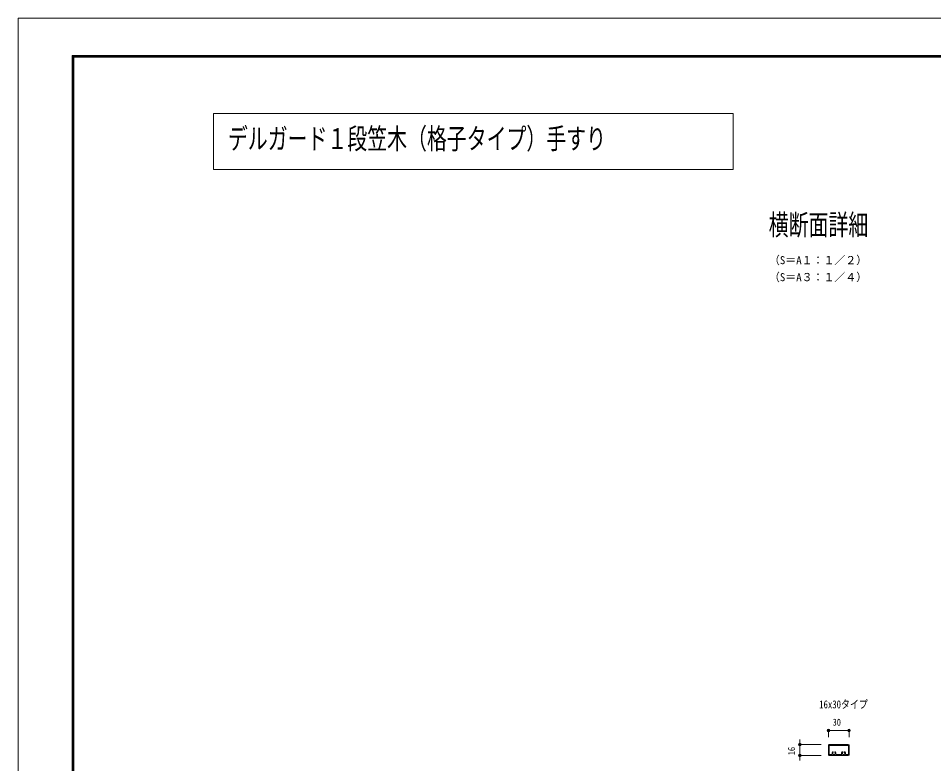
# Model space of a CAD drawing. Units: millimetres, scale not verified. Extents: x -1682 to 1682, y -1188 to 1188.
# Drawn here: x -1682 to -340, y 95 to 1188 of the extents above; entities that cross this region are included whole.
import ezdxf
from ezdxf.enums import TextEntityAlignment as Align

# ---------------------------------------------------------------- set-up
doc = ezdxf.new("R2010")
doc.units = ezdxf.units.MM
doc.header["$LTSCALE"] = 3
for name, color, linetype, lineweight in [('0-0_0', 7, 'Continuous', 18), ('0-1_DEFPOINTS', 5, 'Continuous', 18), ('0-6_WAKU', 7, 'Continuous', 18), ('0-F_41_U+FF71_U+FF99_U+FF90', 6, 'Continuous', 18), ('1-0_1手摺寸法', 3, 'Continuous', 18)]:
    doc.layers.add(name, color=color, linetype=linetype, lineweight=lineweight)
doc.styles.add('ＭＳ ゴシック', font='')
doc.styles.get('ＭＳ ゴシック').set_extended_font_data('MS Gothic')

msp = doc.modelspace()

# ---------------------------------------------------------------- linework, layer by layer
at = {"layer": '0-0_0', "lineweight": 9}
for p, q in [((-492.579, 143.345), (-490.779, 143.345)), ((-466.179, 143.345), (-467.979, 143.345)), ((-536.432, 124.577), (-536.432, 126.377)), ((-536.432, 104.977), (-536.432, 103.177))]:
    msp.add_line(p, q, dxfattribs=at)
at = {"layer": '0-0_0'}
msp.add_lwpolyline([(-634.033, 966.163), (-1395.832, 966.163), (-1395.832, 1048.489), (-634.033, 1048.489)], close=True, dxfattribs=at)
at = {"layer": '0-0_0', "lineweight": 9}
for centre, radius in [((-494.379, 143.345), 1.8), ((-494.379, 143.345), 0.9), ((-464.379, 143.345), 1.8), ((-464.379, 143.345), 0.9), ((-536.432, 122.777), 1.8), ((-536.432, 122.777), 0.9), ((-536.432, 106.777), 1.8), ((-536.432, 106.777), 0.9)]:
    msp.add_circle(centre, radius, dxfattribs=at)
at = {"layer": '0-1_DEFPOINTS'}
for p, q in [((-1682.01, 1188.024), (-1682.01, -1187.976)), ((1681.99, 1188.024), (-1682.01, 1188.024))]:
    msp.add_line(p, q, dxfattribs=at)
at = {"layer": '0-6_WAKU'}
for p, q in [((-1603.21, 1133.224), (-1603.21, -1129.176)), ((1599.19, 1133.224), (-1603.21, 1133.224)), ((-1602.61, 1132.624), (-1602.61, -1128.576)), ((1598.59, 1132.624), (-1602.61, 1132.624)), ((-1602.01, 1132.024), (-1602.01, -1127.976)), ((1597.99, 1132.024), (-1602.01, 1132.024)), ((-1601.41, 1131.424), (-1601.41, -1127.376)), ((1597.39, 1131.424), (-1601.41, 1131.424)), ((-1600.81, 1130.824), (-1600.81, -1126.776)), ((1596.79, 1130.824), (-1600.81, 1130.824))]:
    msp.add_line(p, q, dxfattribs=at)
at = {"layer": '0-F_41_U+FF71_U+FF99_U+FF90'}
for p, q in [((-494.379, 121.777), (-494.379, 107.777)), ((-493.579, 108.477), (-493.579, 121.077)), ((-465.379, 122.777), (-493.379, 122.777)), ((-493.079, 121.577), (-465.679, 121.577)), ((-465.179, 121.077), (-465.179, 108.477)), ((-464.379, 107.777), (-464.379, 121.777)), ((-489.629, 107.977), (-493.079, 107.977)), ((-487.476, 111.677), (-487.604, 111.898)), ((-485.154, 111.898), (-485.282, 111.677)), ((-475.629, 107.977), (-483.129, 107.977)), ((-473.476, 111.677), (-473.604, 111.898)), ((-471.154, 111.898), (-471.282, 111.677)), ((-465.679, 107.977), (-469.129, 107.977)), ((-494.096, 107.08), (-494.076, 107.059)), ((-493.379, 106.777), (-465.379, 106.777))]:
    msp.add_line(p, q, dxfattribs=at)
for centre, radius, start, end in [((-493.379, 121.777), 1, 90, 180), ((-493.079, 121.077), 0.5, 90, 180), ((-465.679, 121.077), 0.5, 0, 90), ((-465.379, 121.777), 1, 0, 90), ((-493.379, 107.777), 1, 180, 270), ((-493.079, 108.477), 0.5, 180, 270), ((-489.629, 108.477), 0.5, 270, 21.80375), ((-486.379, 109.777), 3, 131.53696, 201.80375), ((-488.037, 111.648), 0.5, 30, 131.53696), ((-486.379, 109.777), 1.75, 132.83959, 270), ((-487.909, 111.427), 0.5, 312.83959, 30), ((-486.379, 109.777), 1.75, 270, 47.16041), ((-484.849, 111.427), 0.5, 150, 227.16041), ((-484.721, 111.648), 0.5, 48.46304, 150), ((-486.379, 109.777), 3, 338.19625, 48.46304), ((-483.129, 108.477), 0.5, 158.19625, 270), ((-475.629, 108.477), 0.5, 270, 21.80375), ((-472.379, 109.777), 3, 131.53696, 201.80375), ((-474.037, 111.648), 0.5, 30, 131.53696), ((-472.379, 109.777), 1.75, 132.83959, 270), ((-473.909, 111.427), 0.5, 312.83959, 30), ((-472.379, 109.777), 1.75, 270, 47.16041), ((-470.849, 111.427), 0.5, 150, 227.16041), ((-470.721, 111.648), 0.5, 48.46304, 150), ((-472.379, 109.777), 3, 338.19625, 48.46304), ((-469.129, 108.477), 0.5, 158.19625, 270), ((-465.679, 108.477), 0.5, 270, 0), ((-465.379, 107.777), 1, 270, 0)]:
    msp.add_arc(centre, radius, start, end, dxfattribs=at)
at = {"layer": '1-0_1手摺寸法'}
for p, q in [((-494.379, 133.777), (-494.379, 143.345)), ((-467.979, 143.345), (-490.779, 143.345)), ((-464.379, 133.777), (-464.379, 143.345)), ((-536.432, 126.377), (-536.432, 129.977)), ((-505.379, 122.777), (-536.432, 122.777)), ((-536.432, 122.777), (-536.432, 106.777)), ((-505.379, 106.777), (-536.432, 106.777)), ((-536.432, 103.177), (-536.432, 99.577))]:
    msp.add_line(p, q, dxfattribs=at)

# ---------------------------------------------------------------- texts
at = {"layer": '0-0_0', "style": 'ＭＳ ゴシック'}
for s, height, width, p in [('デルガード１段笠木（格子タイプ）手すり', 30.55, 0.7, (-1374.769, 987.113)), ('横断面詳細', 30.55, 0.7, (-582.053, 860.737)), ('16x30タイプ', 11.73, 0.8, (-508.049, 172.377))]:
    msp.add_text(s, height=height, dxfattribs=dict(at, width=width)).set_placement(p, align=Align.BOTTOM_LEFT)
for s, p in [('（S＝A１：１／２）', (-581.756, 823.827)), ('（S＝A３：１／４）', (-581.756, 798.92))]:
    msp.add_text(s, height=11.73, dxfattribs=at).set_placement(p, align=Align.BOTTOM_LEFT)
at = {"layer": '1-0_1手摺寸法', "color": 7, "style": 'ＭＳ ゴシック', "width": 0.8}
msp.add_text('30', height=10.26, dxfattribs=at).set_placement((-488.446, 147.345), align=Align.BOTTOM_LEFT)
msp.add_text('16', height=10.26, rotation=90, dxfattribs=at).set_placement((-540.432, 107.043), align=Align.BOTTOM_LEFT)

doc.saveas('drawing.dxf')
